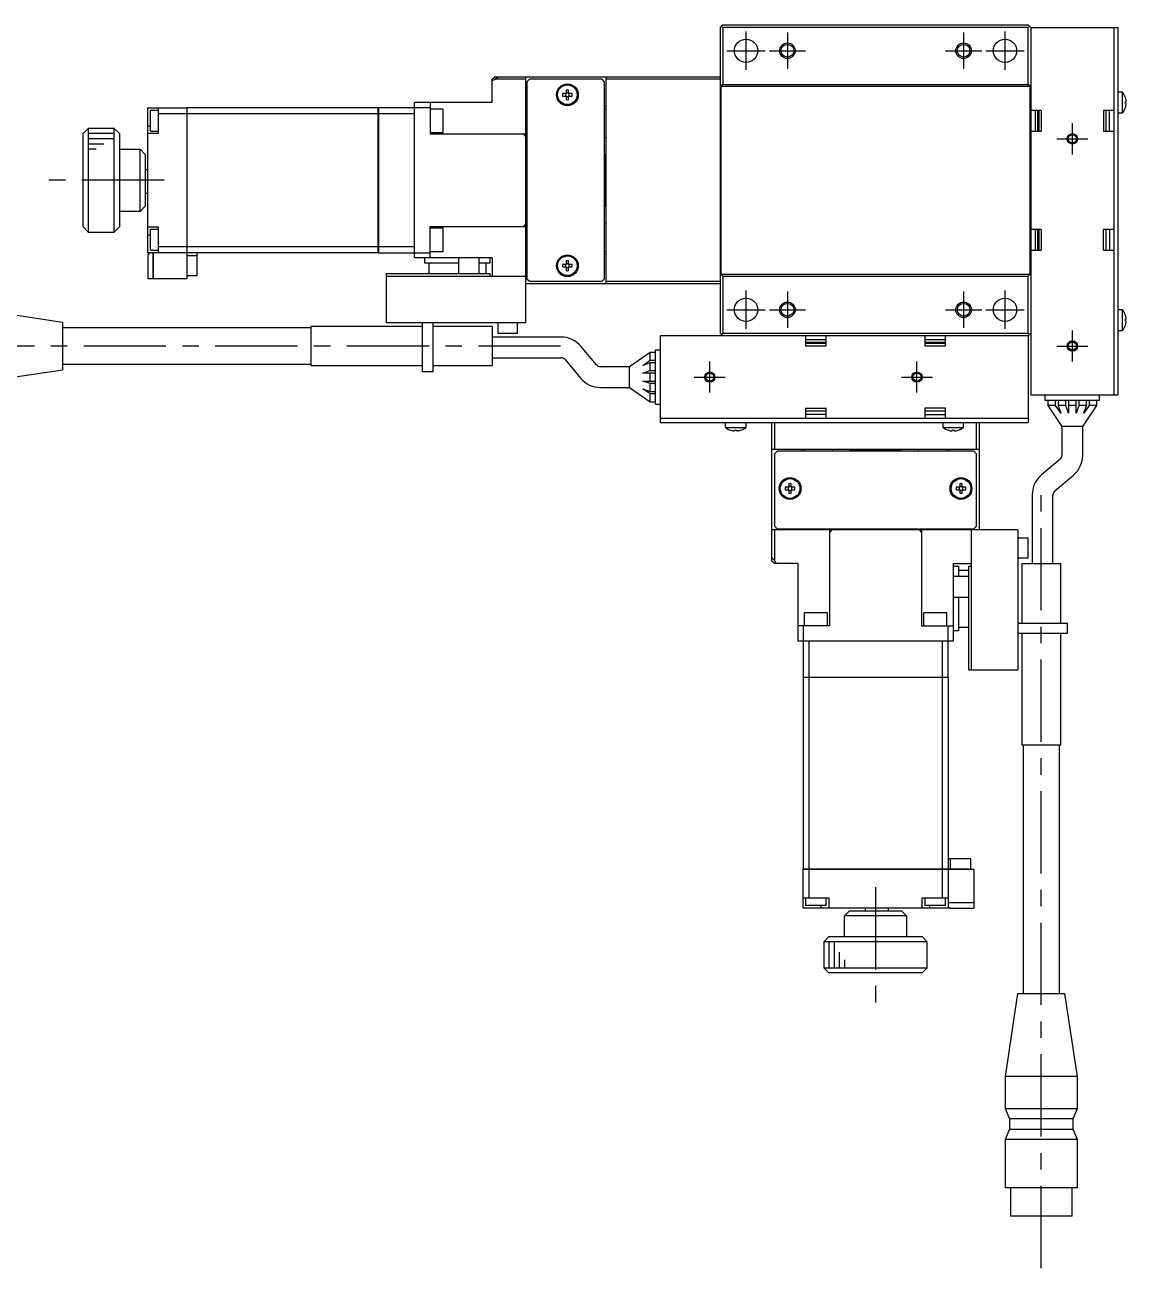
# Model space of a CAD drawing. Extents: x -1 to 743, y -8 to 429.
# Drawn here: x 530.4 to 743, y 92.9 to 332.9 of the extents above; entities that cross this region are included whole.
import ezdxf

# ---------------------------------------------------------------- set-up
doc = ezdxf.new("R2010")
doc.units = 0
doc.header["$LTSCALE"] = 0.5
doc.linetypes.add('CENTER', pattern=[50.8, 31.75, -6.35, 6.35, -6.35])
for name, color, linetype in [('MSM_CENTER', 1, 'CENTER'), ('MSM_CONTINUOUS', 7, 'CONTINUOUS'), ('MSM_NARROW', 5, 'CONTINUOUS')]:
    doc.layers.add(name, color=color, linetype=linetype)

msp = doc.modelspace()

# ---------------------------------------------------------------- linework, layer by layer
at = {"layer": 'MSM_CENTER'}
for p, q in [((669.632463, 324.207618), (669.632463, 331.607618)), ((677.632463, 331.407618), (677.632463, 324.407618)), ((711.632463, 331.407618), (711.632463, 324.407618)), ((719.632463, 324.207618), (719.632463, 331.607618)), ((665.932463, 327.907618), (673.332463, 327.907618)), ((674.132463, 327.907618), (681.132463, 327.907618)), ((708.132463, 327.907618), (715.132463, 327.907618)), ((715.932463, 327.907618), (723.332463, 327.907618)), ((732.632463, 307.907618), (732.632463, 313.907618)), ((729.632463, 310.907618), (735.632463, 310.907618)), ((557.26972, 302.907618), (533.826201, 302.907618)), ((669.632463, 274.207618), (669.632463, 281.607618)), ((677.632463, 281.407618), (677.632463, 274.407618)), ((711.632463, 281.407618), (711.632463, 274.407618)), ((719.632463, 274.207618), (719.632463, 281.607618)), ((665.932463, 277.907618), (673.332463, 277.907618)), ((674.132463, 277.907618), (681.132463, 277.907618)), ((708.132463, 277.907618), (715.132463, 277.907618)), ((715.932463, 277.907618), (723.332463, 277.907618)), ((732.632463, 267.907618), (732.632463, 273.907618)), ((633.826201, 270.907618), (488.826201, 270.907618)), ((729.632463, 270.907618), (735.632463, 270.907618)), ((662.632463, 261.907618), (662.632463, 267.907618)), ((702.632463, 261.907618), (702.632463, 267.907618)), ((659.632463, 264.907618), (665.632463, 264.907618)), ((699.632463, 264.907618), (705.632463, 264.907618)), ((726.632463, 92.907618), (726.632463, 242.907618)), ((694.632463, 166.423824), (694.632463, 142.907618))]:
    msp.add_line(p, q, dxfattribs=at)
at = {"layer": 'MSM_CONTINUOUS'}
for p, q in [((665.132463, 332.907618), (664.632463, 332.407618)), ((664.632463, 332.407618), (664.632463, 273.407618)), ((664.882463, 332.657618), (665.132463, 332.407618)), ((665.132463, 332.907618), (724.132463, 332.907618)), ((665.132463, 332.407618), (665.132463, 321.407618)), ((724.132463, 332.407618), (665.132463, 332.407618)), ((724.632463, 332.407618), (724.132463, 332.907618)), ((724.132463, 332.407618), (724.382463, 332.657618)), ((724.132463, 321.407618), (724.132463, 332.407618)), ((724.632463, 332.407618), (724.632463, 261.407618)), ((724.632463, 332.407618), (741.432463, 332.407618)), ((740.632463, 332.407618), (740.632463, 261.407618)), ((741.432463, 332.407618), (741.432463, 261.407618)), ((620.632448, 317.907618), (620.632463, 322.407618)), ((621.244836, 322.407618), (620.632462, 322.101432)), ((620.632463, 322.407618), (621.132463, 322.907618)), ((621.132463, 322.907618), (664.632463, 322.907618)), ((621.744836, 322.907618), (621.244836, 322.407618)), ((627.132463, 322.407618), (621.244836, 322.407618)), ((627.132463, 275.407618), (627.132463, 322.907618)), ((627.832463, 322.407618), (627.332463, 321.907618)), ((627.332463, 321.907618), (627.332463, 283.907618)), ((641.832463, 322.407618), (627.832463, 322.407618)), ((642.332463, 321.907618), (641.832463, 322.407618)), ((642.332463, 283.907618), (642.332463, 321.907618)), ((642.632463, 282.907618), (642.632463, 322.907618)), ((664.632463, 322.407618), (642.632463, 322.407618)), ((634.892463, 319.647618), (634.213279, 319.647618)), ((634.892463, 320.326803), (634.892463, 319.647618)), ((635.372463, 319.647618), (635.372463, 320.326803)), ((636.051648, 319.647618), (635.372463, 319.647618)), ((665.132463, 321.407618), (664.782463, 321.057618)), ((664.782463, 321.057618), (664.782463, 284.757618)), ((664.782463, 321.057618), (724.482463, 321.057618)), ((665.132463, 321.407618), (724.132463, 321.407618)), ((724.482463, 321.057618), (724.132463, 321.407618)), ((724.482463, 284.757618), (724.482463, 321.057618)), ((742.330462, 319.907618), (741.432463, 319.907618)), ((742.330462, 315.907618), (742.330462, 319.907618)), ((554.132463, 288.907618), (554.132463, 316.907618)), ((554.132463, 316.907618), (561.632463, 316.907618)), ((556.132463, 316.907618), (556.132463, 311.907618)), ((561.632463, 316.907618), (561.632463, 283.907618)), ((561.632463, 316.897618), (561.682463, 316.897618)), ((598.632463, 316.907618), (561.682463, 316.907618)), ((561.682463, 316.907618), (561.682463, 284.907618)), ((598.632463, 288.907618), (598.632463, 316.907618)), ((598.632463, 316.897618), (598.682463, 316.897618)), ((608.632463, 316.907618), (598.682463, 316.907618)), ((598.682463, 316.907618), (598.682463, 288.907618)), ((620.632461, 317.907618), (605.632463, 317.907618)), ((605.632463, 287.907618), (605.632463, 317.907618)), ((608.632463, 317.907618), (608.632463, 311.807618)), ((627.332463, 317.157618), (627.132463, 317.157618)), ((634.213279, 319.167618), (634.892463, 319.167618)), ((634.892463, 319.167618), (634.892463, 318.488434)), ((635.372463, 318.488434), (635.372463, 319.167618)), ((635.372463, 319.167618), (636.051648, 319.167618)), ((642.632463, 317.157618), (642.332463, 317.157618)), ((742.888196, 318.836327), (742.888196, 318.857618)), ((742.888196, 318.107618), (743.019939, 318.107618)), ((742.888196, 317.707618), (742.888196, 318.107618)), ((743.019939, 317.707618), (742.888196, 317.707618)), ((742.888196, 316.957618), (742.888196, 316.97891)), ((554.632463, 312.407618), (554.632463, 316.407618)), ((556.132463, 316.407618), (554.632463, 316.407618)), ((561.632463, 315.752851), (556.132463, 315.752851)), ((561.632463, 315.748958), (561.682463, 315.748958)), ((598.632463, 315.752851), (561.682463, 315.752851)), ((598.632463, 315.748958), (598.682463, 315.748958)), ((605.632463, 315.752851), (598.682463, 315.752851)), ((611.132463, 316.657618), (608.632463, 316.657618)), ((611.132463, 312.157618), (611.132463, 316.657618)), ((642.632463, 316.657618), (642.332463, 316.657618)), ((726.632463, 316.407618), (724.632463, 316.407618)), ((725.432463, 316.407618), (725.432463, 312.407618)), ((725.932463, 316.407618), (725.932463, 312.407618)), ((726.132463, 316.407618), (726.132463, 312.407618)), ((726.632463, 316.407618), (726.632463, 312.407618)), ((738.632463, 316.407618), (738.632463, 312.407618)), ((740.632463, 316.407618), (738.632463, 316.407618)), ((739.132463, 312.407618), (739.132463, 316.407618)), ((739.832463, 312.407618), (739.832463, 316.407618)), ((741.432463, 315.907618), (742.330462, 315.907618)), ((542.632463, 312.907618), (541.632463, 311.907618)), ((542.632463, 312.907618), (542.632463, 292.907618)), ((547.632463, 312.907618), (542.632463, 312.907618)), ((547.632463, 292.907618), (547.632463, 312.907618)), ((548.632463, 311.907618), (547.632463, 312.907618)), ((554.132463, 313.407618), (554.632463, 313.407618)), ((554.632463, 312.407618), (556.132463, 312.407618)), ((608.632463, 312.157618), (611.132463, 312.157618)), ((627.332463, 312.907618), (627.132463, 312.907618)), ((724.632463, 312.407618), (726.632463, 312.407618)), ((738.632463, 312.407618), (740.632463, 312.407618)), ((541.632463, 293.907618), (541.632463, 311.907618)), ((547.632463, 311.907618), (542.632463, 311.907618)), ((547.632463, 310.907618), (542.632463, 310.907618)), ((545.632463, 309.907618), (542.632463, 309.907618)), ((548.632463, 311.907618), (548.632463, 293.907618)), ((556.132463, 311.907618), (554.132463, 311.907618)), ((627.132463, 311.807618), (608.632463, 311.807618)), ((626.632463, 311.807618), (627.132463, 311.307618)), ((627.332463, 311.907618), (627.132463, 311.907618)), ((627.332463, 310.407618), (627.132463, 310.407618)), ((642.332463, 311.157618), (642.632463, 311.157618)), ((544.132463, 308.907618), (542.632463, 308.907618)), ((548.632463, 308.907618), (552.632463, 308.907618)), ((553.632463, 307.907618), (552.632463, 308.907618)), ((552.632463, 296.907618), (552.632463, 308.907618)), ((553.632463, 307.907618), (553.632463, 297.907618)), ((642.432463, 307.907618), (642.332463, 307.907618)), ((642.432463, 297.907618), (642.432463, 307.907618)), ((642.632463, 307.707618), (642.432463, 307.907618)), ((554.132463, 304.907618), (553.632463, 304.907618)), ((553.632463, 300.407618), (554.132463, 300.407618)), ((552.632463, 296.907618), (553.632463, 297.907618)), ((642.332463, 297.907618), (642.432463, 297.907618)), ((642.432463, 297.907618), (642.632463, 298.107618)), ((552.632463, 296.907618), (548.632463, 296.907618)), ((627.132463, 295.407618), (627.332463, 295.407618)), ((541.632463, 293.907618), (542.632463, 292.907618)), ((542.632463, 292.907618), (547.632463, 292.907618)), ((547.632463, 292.907618), (548.632463, 293.907618)), ((554.132463, 293.907618), (556.132463, 293.907618)), ((554.632463, 289.407618), (554.632463, 293.407618)), ((556.132463, 293.407618), (554.632463, 293.407618)), ((556.132463, 293.907618), (556.132463, 288.907618)), ((608.632463, 294.007618), (627.132463, 294.007618)), ((608.632463, 287.907618), (608.632463, 294.007618)), ((611.132463, 293.657618), (608.632463, 293.657618)), ((611.132463, 289.157618), (611.132463, 293.657618)), ((627.132463, 294.507618), (626.632463, 294.007618)), ((627.332463, 293.907618), (627.132463, 293.907618)), ((627.132463, 292.907618), (627.332463, 292.907618)), ((642.632463, 294.657618), (642.332463, 294.657618)), ((726.632463, 293.407618), (724.632463, 293.407618)), ((725.432463, 293.407618), (725.432463, 289.407618)), ((725.932463, 293.407618), (725.932463, 289.407618)), ((726.132463, 293.407618), (726.132463, 289.407618)), ((726.632463, 293.407618), (726.632463, 289.407618)), ((738.632463, 289.407618), (738.632463, 293.407618)), ((740.632463, 293.407618), (738.632463, 293.407618)), ((739.132463, 289.407618), (739.132463, 293.407618)), ((739.832463, 293.407618), (739.832463, 289.407618)), ((554.132463, 292.407618), (554.632463, 292.407618)), ((561.632463, 288.907618), (554.132463, 288.907618)), ((554.332463, 288.607618), (554.132463, 288.607618)), ((554.132463, 288.607618), (554.132463, 283.907618)), ((554.332463, 288.907618), (554.332463, 288.607618)), ((554.632463, 289.407618), (556.132463, 289.407618)), ((555.132463, 283.907618), (555.132463, 288.907618)), ((555.182463, 288.907618), (555.182463, 283.907618)), ((561.632463, 290.062386), (556.132463, 290.062386)), ((561.632463, 290.066279), (561.682463, 290.066279)), ((561.632463, 288.917618), (561.682463, 288.917618)), ((598.632463, 290.062386), (561.682463, 290.062386)), ((598.632463, 288.907618), (561.682463, 288.907618)), ((561.682463, 288.407618), (563.632463, 288.407618)), ((563.632463, 284.507618), (563.632463, 288.907618)), ((598.632463, 290.066279), (598.682463, 290.066279)), ((598.632463, 288.917618), (598.682463, 288.917618)), ((605.632463, 290.062386), (598.682463, 290.062386)), ((598.682463, 288.907618), (608.632463, 288.907618)), ((608.632463, 289.157618), (611.132463, 289.157618)), ((627.132463, 288.657618), (627.332463, 288.657618)), ((642.332463, 289.157618), (642.632463, 289.157618)), ((642.332463, 288.657618), (642.632463, 288.657618)), ((724.632463, 289.407618), (726.632463, 289.407618)), ((738.632463, 289.407618), (740.632463, 289.407618)), ((620.632461, 287.907618), (605.632463, 287.907618)), ((607.632463, 286.907618), (607.632463, 287.907618)), ((614.132463, 286.907618), (607.632463, 286.907618)), ((608.382463, 286.907618), (608.382463, 284.907618)), ((614.132463, 287.907618), (614.132463, 284.907618)), ((618.132463, 284.907618), (618.132463, 287.907618)), ((620.132463, 286.907618), (618.132463, 286.907618)), ((619.382463, 286.907618), (619.382463, 284.907618)), ((620.132463, 287.907618), (620.132463, 286.907618)), ((620.632461, 287.907618), (620.632461, 284.407618)), ((634.892463, 286.647618), (634.213279, 286.647618)), ((634.213279, 286.167618), (634.892463, 286.167618)), ((634.892463, 287.326803), (634.892463, 286.647618)), ((634.892463, 286.167618), (634.892463, 285.488434)), ((635.372463, 286.647618), (635.372463, 287.326803)), ((636.051648, 286.647618), (635.372463, 286.647618)), ((635.372463, 285.488434), (635.372463, 286.167618)), ((635.372463, 286.167618), (636.051648, 286.167618)), ((555.132463, 283.907618), (554.132463, 283.907618)), ((555.132463, 283.957618), (555.182463, 283.957618)), ((561.632463, 283.907618), (555.182463, 283.907618)), ((561.682463, 284.907618), (561.632463, 284.907618)), ((561.632463, 284.507618), (563.632463, 284.507618)), ((600.132463, 284.907618), (620.132463, 284.907618)), ((600.132463, 284.907618), (600.132463, 275.407618)), ((600.132463, 284.407618), (627.132463, 284.407618)), ((620.132463, 284.907618), (620.132463, 284.407618)), ((627.332463, 283.907618), (627.832463, 283.407618)), ((627.832463, 283.407618), (641.832463, 283.407618)), ((641.832463, 283.407618), (642.332463, 283.907618)), ((642.632463, 283.407618), (664.632463, 283.407618)), ((664.782463, 284.757618), (665.132463, 284.407618)), ((664.782463, 284.757618), (724.482463, 284.757618)), ((665.132463, 284.407618), (665.132463, 273.407618)), ((665.132463, 284.407618), (724.132463, 284.407618)), ((724.132463, 284.407618), (724.482463, 284.757618)), ((724.132463, 273.407618), (724.132463, 284.407618)), ((664.632463, 282.907618), (627.132463, 282.907618)), ((537.632463, 275.477618), (521.632463, 277.907618)), ((742.330462, 277.907618), (741.432463, 277.907618)), ((742.330462, 273.907618), (742.330462, 277.907618)), ((742.888196, 276.836327), (742.888196, 276.857618)), ((742.888196, 276.107618), (743.019939, 276.107618)), ((742.888196, 275.707618), (742.888196, 276.107618)), ((537.632463, 275.477618), (537.632463, 266.337618)), ((585.632463, 274.407618), (537.632463, 274.407618)), ((585.632463, 274.657618), (585.632463, 267.157618)), ((607.132463, 274.657618), (585.632463, 274.657618)), ((627.132463, 275.407618), (600.132463, 275.407618)), ((607.132463, 265.907618), (607.132463, 275.407618)), ((609.132463, 275.407618), (609.132463, 265.907618)), ((620.632463, 274.657618), (609.132463, 274.657618)), ((620.632463, 274.657618), (620.632463, 267.157618)), ((621.732463, 275.407618), (621.732463, 273.407618)), ((625.532463, 273.407618), (625.532463, 275.407618)), ((741.432463, 273.907618), (742.330462, 273.907618)), ((743.019939, 275.707618), (742.888196, 275.707618)), ((742.888196, 274.957618), (742.888196, 274.97891)), ((633.912633, 272.652952), (620.632463, 272.652952)), ((621.732463, 273.407618), (625.532463, 273.407618)), ((724.132463, 272.907618), (653.132463, 272.907618)), ((653.132463, 256.107618), (653.132463, 272.907618)), ((664.632463, 273.407618), (665.132463, 272.907618)), ((665.132463, 273.407618), (664.882463, 273.157618)), ((665.132463, 273.407618), (724.132463, 273.407618)), ((681.132463, 272.907618), (681.132463, 270.907618)), ((685.132463, 272.107618), (681.132463, 272.107618)), ((685.132463, 271.607618), (681.132463, 271.607618)), ((685.132463, 271.407618), (681.132463, 271.407618)), ((685.132463, 270.907618), (685.132463, 272.907618)), ((704.132463, 272.907618), (704.132463, 270.907618)), ((708.132463, 272.107618), (704.132463, 272.107618)), ((708.132463, 271.607618), (704.132463, 271.607618)), ((708.132463, 271.407618), (704.132463, 271.407618)), ((708.132463, 270.907618), (708.132463, 272.907618)), ((724.382463, 273.157618), (724.132463, 273.407618)), ((724.132463, 272.907618), (724.632463, 273.407618)), ((724.132463, 272.907618), (724.132463, 256.107618)), ((640.765342, 267.264831), (637.742855, 270.86689)), ((651.132463, 269.657618), (647.132463, 266.907618)), ((652.132463, 269.657618), (651.132463, 269.657618)), ((651.132463, 268.157618), (651.132463, 269.657618)), ((652.132463, 259.657618), (652.132463, 270.157618)), ((652.132463, 270.157618), (653.132463, 270.157618)), ((685.132463, 270.907618), (681.132463, 270.907618)), ((708.132463, 270.907618), (704.132463, 270.907618)), ((537.632463, 267.407618), (585.632463, 267.407618)), ((585.632463, 267.157618), (607.132463, 267.157618)), ((609.132463, 267.157618), (620.632463, 267.157618)), ((620.632463, 268.652952), (633.912633, 268.652952)), ((634.678678, 268.295739), (637.701164, 264.69368)), ((647.132463, 266.907618), (641.531386, 266.907618)), ((647.132463, 262.907618), (647.132463, 266.907618)), ((649.677918, 267.157618), (651.132463, 268.157618)), ((651.132463, 267.657618), (649.677918, 267.157618)), ((651.132463, 268.157618), (652.132463, 268.157618)), ((652.132463, 267.657618), (651.132463, 267.657618)), ((651.132463, 266.157618), (651.132463, 267.657618)), ((521.632463, 263.907618), (537.632463, 266.337618)), ((609.132463, 265.907618), (607.132463, 265.907618)), ((649.677918, 265.657618), (651.132463, 266.157618)), ((652.132463, 265.657618), (649.677918, 265.657618)), ((651.132463, 263.657618), (649.677918, 264.157618)), ((649.677918, 264.157618), (652.132463, 264.157618)), ((651.132463, 266.157618), (652.132463, 266.157618)), ((651.132463, 264.157618), (651.132463, 265.657618)), ((641.531386, 262.907618), (647.132463, 262.907618)), ((647.132463, 262.907618), (651.132463, 260.157618)), ((649.677918, 262.657618), (651.132463, 262.157618)), ((651.132463, 261.657618), (649.677918, 262.657618)), ((652.132463, 263.657618), (651.132463, 263.657618)), ((651.132463, 262.157618), (651.132463, 263.657618)), ((651.132463, 262.157618), (652.132463, 262.157618)), ((652.132463, 261.657618), (651.132463, 261.657618)), ((651.132463, 260.157618), (651.132463, 261.657618)), ((651.132463, 260.157618), (652.132463, 260.157618)), ((652.132463, 259.657618), (653.132463, 259.657618)), ((741.432463, 261.407618), (724.632463, 261.407618)), ((727.382463, 260.407618), (727.382463, 261.407618)), ((737.882463, 260.407618), (727.382463, 260.407618)), ((727.882463, 260.407618), (727.882463, 259.407618)), ((727.882463, 259.407618), (730.632463, 255.407618)), ((729.382463, 259.407618), (727.882463, 259.407618)), ((729.382463, 259.407618), (729.382463, 260.407618)), ((730.382463, 257.953073), (729.382463, 259.407618)), ((729.882463, 260.407618), (729.882463, 259.407618)), ((729.882463, 259.407618), (730.382463, 257.953073)), ((731.382463, 259.407618), (729.882463, 259.407618)), ((731.382463, 259.407618), (731.382463, 260.407618)), ((731.882463, 257.953073), (731.382463, 259.407618)), ((731.882463, 260.407618), (731.882463, 257.953073)), ((733.382463, 259.407618), (731.882463, 259.407618)), ((733.382463, 257.953073), (733.382463, 260.407618)), ((733.882463, 259.407618), (733.382463, 257.953073)), ((733.882463, 260.407618), (733.882463, 259.407618)), ((735.382463, 259.407618), (733.882463, 259.407618)), ((734.632463, 255.407618), (737.382463, 259.407618)), ((734.882463, 257.953073), (735.382463, 259.407618)), ((735.882463, 259.407618), (734.882463, 257.953073)), ((735.382463, 259.407618), (735.382463, 260.407618)), ((735.882463, 260.407618), (735.882463, 259.407618)), ((737.382463, 259.407618), (735.882463, 259.407618)), ((737.382463, 259.407618), (737.382463, 260.407618)), ((737.882463, 260.407618), (737.882463, 261.407618)), ((724.132463, 256.907618), (653.132463, 256.907618)), ((681.132463, 258.907618), (685.132463, 258.907618)), ((681.132463, 258.907618), (681.132463, 256.907618)), ((681.132463, 258.407618), (685.132463, 258.407618)), ((685.132463, 257.707618), (681.132463, 257.707618)), ((685.132463, 256.907618), (685.132463, 258.907618)), ((708.132463, 258.907618), (704.132463, 258.907618)), ((704.132463, 258.907618), (704.132463, 256.907618)), ((704.132463, 258.407618), (708.132463, 258.407618)), ((704.132463, 257.707618), (708.132463, 257.707618)), ((708.132463, 256.907618), (708.132463, 258.907618)), ((724.132463, 256.107618), (653.132463, 256.107618)), ((665.632463, 256.107618), (665.632463, 255.209619)), ((665.632463, 255.209619), (669.632463, 255.209619)), ((666.682463, 254.651886), (666.703754, 254.651886)), ((667.432463, 254.651886), (667.832463, 254.651886)), ((667.432463, 254.520143), (667.432463, 254.651886)), ((667.832463, 254.651886), (667.832463, 254.520143)), ((668.561172, 254.651886), (668.582463, 254.651886)), ((669.632463, 255.209619), (669.632463, 256.107618)), ((674.632463, 229.407618), (674.632463, 256.107618)), ((675.132463, 256.107618), (675.132463, 250.907618)), ((707.632463, 256.107618), (707.632463, 255.209619)), ((707.632463, 255.209619), (711.632463, 255.209619)), ((708.682463, 254.651886), (708.703754, 254.651886)), ((709.432463, 254.651886), (709.832463, 254.651886)), ((709.432463, 254.520143), (709.432463, 254.651886)), ((709.832463, 254.651886), (709.832463, 254.520143)), ((710.561172, 254.651886), (710.582463, 254.651886)), ((711.632463, 255.209619), (711.632463, 256.107618)), ((714.132463, 250.907618), (714.132463, 256.107618)), ((714.632463, 256.107618), (714.632463, 235.407618)), ((734.632463, 255.407618), (730.632463, 255.407618)), ((730.632463, 255.407618), (730.632463, 249.806541)), ((734.632463, 249.806541), (734.632463, 255.407618)), ((714.632463, 250.907618), (674.632463, 250.907618)), ((675.632463, 250.607618), (675.132463, 250.107618)), ((675.132463, 250.107618), (675.132463, 236.107618)), ((713.632463, 250.607618), (675.632463, 250.607618)), ((680.382463, 250.907618), (680.382463, 250.607618)), ((680.882463, 250.907618), (680.882463, 250.607618)), ((686.382463, 250.607618), (686.382463, 250.907618)), ((689.832463, 250.907618), (689.632463, 250.707618)), ((699.632463, 250.707618), (689.632463, 250.707618)), ((689.632463, 250.707618), (689.632463, 250.607618)), ((699.632463, 250.707618), (699.432463, 250.907618)), ((699.632463, 250.607618), (699.632463, 250.707618)), ((702.882463, 250.907618), (702.882463, 250.607618)), ((708.382463, 250.607618), (708.382463, 250.907618)), ((708.882463, 250.607618), (708.882463, 250.907618)), ((714.132463, 250.107618), (713.632463, 250.607618)), ((714.132463, 236.107618), (714.132463, 250.107618)), ((730.275251, 249.040497), (726.673192, 246.01801)), ((729.244342, 242.953833), (732.846401, 245.976319)), ((677.892463, 243.647618), (677.213279, 243.647618)), ((677.213279, 243.167618), (677.892463, 243.167618)), ((677.892463, 244.326803), (677.892463, 243.647618)), ((677.892463, 243.167618), (677.892463, 242.488434)), ((678.372463, 243.647618), (678.372463, 244.326803)), ((679.051648, 243.647618), (678.372463, 243.647618)), ((678.372463, 242.488434), (678.372463, 243.167618)), ((678.372463, 243.167618), (679.051648, 243.167618)), ((710.892463, 243.647618), (710.213279, 243.647618)), ((710.213279, 243.167618), (710.892463, 243.167618)), ((710.892463, 244.326803), (710.892463, 243.647618)), ((710.892463, 243.167618), (710.892463, 242.488434)), ((711.372463, 243.647618), (711.372463, 244.326803)), ((712.051648, 243.647618), (711.372463, 243.647618)), ((711.372463, 242.488434), (711.372463, 243.167618)), ((711.372463, 243.167618), (712.051648, 243.167618)), ((724.88713, 242.187788), (724.88713, 228.907618)), ((728.88713, 228.907618), (728.88713, 242.187788)), ((722.132463, 235.407618), (674.632463, 235.407618)), ((675.132463, 236.107618), (675.632463, 235.607618)), ((675.132463, 235.407618), (675.132463, 229.519991)), ((675.632463, 235.607618), (713.632463, 235.607618)), ((680.382463, 235.607618), (680.382463, 235.407618)), ((684.632463, 235.607618), (684.632463, 235.407618)), ((685.632463, 235.607618), (685.632463, 235.407618)), ((685.732463, 234.907618), (686.232463, 235.407618)), ((685.732463, 235.407618), (685.732463, 216.907618)), ((687.132463, 235.607618), (687.132463, 235.407618)), ((702.132463, 235.407618), (702.132463, 235.607618)), ((703.032463, 235.407618), (703.532463, 234.907618)), ((703.532463, 235.407618), (703.532463, 216.907618)), ((703.632463, 235.607618), (703.632463, 235.407618)), ((704.632463, 235.407618), (704.632463, 235.607618)), ((708.882463, 235.407618), (708.882463, 235.607618)), ((713.132463, 208.407618), (713.132463, 235.407618)), ((713.632463, 235.607618), (714.132463, 236.107618)), ((722.132463, 235.407618), (722.132463, 208.407618)), ((724.132463, 233.807618), (722.132463, 233.807618)), ((724.132463, 230.007618), (724.132463, 233.807618)), ((674.632463, 230.019991), (675.132463, 229.519991)), ((675.132463, 228.907618), (674.632463, 229.407618)), ((675.132463, 229.519991), (675.438649, 228.907617)), ((679.632463, 228.907603), (675.132463, 228.907618)), ((679.632463, 228.907616), (679.632463, 213.907618)), ((709.632463, 228.907616), (713.132463, 228.907616)), ((709.632463, 228.907616), (709.632463, 213.907618)), ((709.632463, 228.407618), (710.632463, 228.407618)), ((710.632463, 228.407618), (710.632463, 226.407618)), ((712.632463, 208.407618), (712.632463, 228.407618)), ((712.632463, 228.407618), (713.132463, 228.407618)), ((722.132463, 230.007618), (724.132463, 230.007618)), ((722.882463, 228.907618), (730.382463, 228.907618)), ((722.882463, 228.907618), (722.882463, 217.407618)), ((730.382463, 217.407618), (730.382463, 228.907618)), ((712.632463, 226.407618), (709.632463, 226.407618)), ((710.632463, 227.657618), (712.632463, 227.657618)), ((709.632463, 222.407618), (712.632463, 222.407618)), ((710.632463, 222.407618), (710.632463, 215.907618)), ((685.382463, 219.407618), (680.882463, 219.407618)), ((680.882463, 219.407618), (680.882463, 216.907618)), ((685.382463, 216.907618), (685.382463, 219.407618)), ((708.382463, 219.407618), (703.882463, 219.407618)), ((703.882463, 219.407618), (703.882463, 216.907618)), ((708.382463, 216.907618), (708.382463, 219.407618)), ((685.732463, 216.907618), (679.632463, 216.907618)), ((680.632463, 216.907618), (680.632463, 206.957618)), ((703.532463, 216.907618), (709.632463, 216.907618)), ((708.632463, 206.957618), (708.632463, 216.907618)), ((710.632463, 216.657618), (712.632463, 216.657618)), ((722.132463, 217.407618), (731.632463, 217.407618)), ((731.632463, 217.407618), (731.632463, 215.407618)), ((709.632463, 213.907618), (679.632463, 213.907618)), ((681.787231, 213.907618), (681.787231, 206.957618)), ((707.477696, 213.907618), (707.477696, 206.957618)), ((710.632463, 215.907618), (709.632463, 215.907618)), ((731.632463, 215.407618), (722.132463, 215.407618)), ((722.882463, 215.407618), (722.882463, 193.907618)), ((730.382463, 193.907618), (730.382463, 215.407618)), ((680.632463, 206.957618), (708.632463, 206.957618)), ((680.632463, 206.907618), (680.632463, 169.957618)), ((708.632463, 206.907618), (680.632463, 206.907618)), ((680.642463, 206.907618), (680.642463, 206.957618)), ((681.787231, 206.907618), (681.787231, 169.957618)), ((681.791124, 206.907618), (681.791124, 206.957618)), ((707.473803, 206.907618), (707.473803, 206.957618)), ((707.477696, 206.907618), (707.477696, 169.957618)), ((708.622463, 206.907618), (708.622463, 206.957618)), ((708.632463, 206.907618), (708.632463, 169.957618)), ((712.632463, 208.407618), (722.132463, 208.407618)), ((722.882463, 193.907618), (730.382463, 193.907618)), ((723.132463, 193.907618), (723.132463, 145.907618)), ((730.132463, 145.907618), (730.132463, 193.907618)), ((713.032463, 171.907618), (708.632463, 171.907618)), ((709.132463, 169.957618), (709.132463, 171.907618)), ((713.032463, 169.907618), (713.032463, 171.907618)), ((680.632463, 169.957618), (712.632463, 169.957618)), ((680.632463, 169.907618), (713.632463, 169.907618)), ((680.632463, 162.407618), (680.632463, 169.907618)), ((680.642463, 169.907618), (680.642463, 169.957618)), ((681.787231, 169.907618), (681.787231, 164.407618)), ((681.791124, 169.907618), (681.791124, 169.957618)), ((707.473803, 169.907618), (707.473803, 169.957618)), ((707.477696, 169.907618), (707.477696, 164.407618)), ((708.622463, 169.907618), (708.622463, 169.957618)), ((708.632463, 169.907618), (708.632463, 162.407618)), ((712.632463, 169.957618), (712.632463, 169.907618)), ((713.632463, 169.907618), (713.632463, 163.457618)), ((680.632463, 164.407618), (685.632463, 164.407618)), ((681.132463, 164.407618), (681.132463, 162.907618)), ((685.132463, 162.907618), (685.132463, 164.407618)), ((685.632463, 164.407618), (685.632463, 162.407618)), ((703.632463, 162.407618), (703.632463, 164.407618)), ((703.632463, 164.407618), (708.632463, 164.407618)), ((704.132463, 164.407618), (704.132463, 162.907618)), ((708.132463, 162.907618), (708.132463, 164.407618)), ((708.632463, 163.457618), (713.632463, 163.457618)), ((713.632463, 163.407618), (708.632463, 163.407618)), ((713.582463, 163.407618), (713.582463, 163.457618)), ((713.632463, 163.407618), (713.632463, 162.407618)), ((708.632463, 162.407618), (680.632463, 162.407618)), ((685.132463, 162.907618), (681.132463, 162.907618)), ((684.132463, 162.407618), (684.132463, 162.907618)), ((689.632463, 161.907618), (688.632463, 160.907618)), ((688.632463, 156.907618), (688.632463, 160.907618)), ((700.632463, 160.907618), (688.632463, 160.907618)), ((689.632463, 161.907618), (699.632463, 161.907618)), ((692.632463, 162.407618), (692.632463, 161.907618)), ((697.132463, 161.907618), (697.132463, 162.407618)), ((700.632463, 160.907618), (699.632463, 161.907618)), ((700.632463, 160.907618), (700.632463, 156.907618)), ((708.132463, 162.907618), (704.132463, 162.907618)), ((705.132463, 162.407618), (705.132463, 162.907618)), ((708.632463, 162.607618), (708.932463, 162.607618)), ((708.932463, 162.607618), (708.932463, 162.407618)), ((708.932463, 162.407618), (713.632463, 162.407618)), ((685.632463, 156.907618), (684.632463, 155.907618)), ((685.632463, 156.907618), (703.632463, 156.907618)), ((704.632463, 155.907618), (703.632463, 156.907618)), ((704.632463, 155.907618), (684.632463, 155.907618)), ((684.632463, 155.907618), (684.632463, 150.907618)), ((704.632463, 150.907618), (704.632463, 155.907618)), ((684.632463, 150.907618), (704.632463, 150.907618)), ((684.632463, 150.907618), (685.632463, 149.907618)), ((703.632463, 149.907618), (685.632463, 149.907618)), ((703.632463, 149.907618), (704.632463, 150.907618)), ((722.062463, 145.907618), (719.632463, 129.907618)), ((722.062463, 145.907618), (731.202463, 145.907618)), ((733.632463, 129.907618), (731.202463, 145.907618)), ((719.632463, 129.907618), (719.632463, 123.707618)), ((733.632463, 129.907618), (719.632463, 129.907618)), ((733.632463, 123.707618), (733.632463, 129.907618)), ((719.632463, 123.707618), (720.482463, 121.707618)), ((719.632463, 123.707618), (733.632463, 123.707618)), ((732.782463, 121.707618), (733.632463, 123.707618)), ((720.482463, 121.707618), (720.482463, 119.707618)), ((732.782463, 121.707618), (720.482463, 121.707618)), ((732.782463, 119.707618), (732.782463, 121.707618)), ((720.482463, 119.707618), (719.632463, 117.707618)), ((719.632463, 117.707618), (719.632463, 108.407618)), ((733.632463, 117.707618), (719.632463, 117.707618)), ((720.482463, 119.707618), (732.782463, 119.707618)), ((733.632463, 117.707618), (732.782463, 119.707618)), ((733.632463, 108.407618), (733.632463, 117.707618)), ((733.632463, 108.407618), (719.632463, 108.407618)), ((720.682463, 108.407618), (720.682463, 102.907618)), ((732.582463, 102.907618), (732.582463, 108.407618)), ((732.582463, 102.907618), (720.682463, 102.907618))]:
    msp.add_line(p, q, dxfattribs=at)
for centre, radius in [((669.632463, 327.907618), 2.25), ((677.632463, 327.907618), 1.2295), ((711.632463, 327.907618), 1.2295), ((719.632463, 327.907618), 2.25), ((635.132463, 319.407618), 2.1), ((635.132463, 319.407618), 1.9), ((732.632463, 310.907618), 0.7835), ((635.132463, 286.407618), 2.1), ((635.132463, 286.407618), 1.9), ((669.632463, 277.907618), 2.25), ((677.632463, 277.907618), 1.2295), ((711.632463, 277.907618), 1.2295), ((719.632463, 277.907618), 2.25), ((732.632463, 270.907618), 0.7835), ((662.632463, 264.907618), 0.7835), ((702.632463, 264.907618), 0.7835), ((678.132463, 243.407618), 2.1), ((678.132463, 243.407618), 1.9), ((711.132463, 243.407618), 2.1), ((711.132463, 243.407618), 1.9)]:
    msp.add_circle(centre, radius, dxfattribs=at)
for centre, radius, start, end in [((635.132463, 319.407618), 0.95, 165.36671, 194.63329), ((635.132463, 319.407618), 0.364721, 138.849633, 221.150367), ((635.132463, 319.407618), 0.95, 75.36671, 104.63329), ((635.132463, 319.407618), 0.364721, 48.849633, 131.150367), ((635.132463, 319.407618), 0.364721, 318.849633, 41.150367), ((635.132463, 319.407618), 0.95, 345.36671, 14.63329), ((739.832463, 317.907618), 3.2, 17.270005, 38.682187), ((635.132463, 319.407618), 0.364721, 228.849633, 311.150367), ((635.132463, 319.407618), 0.95, 255.36671, 284.63329), ((739.832463, 317.907618), 3.2, 321.317813, 342.729995), ((739.832463, 317.907618), 3.193744, 3.59035, 16.905258), ((739.832463, 317.907618), 3.193744, 343.094742, 356.40965), ((635.132463, 286.407618), 0.95, 165.36671, 194.63329), ((635.132463, 286.407618), 0.364721, 138.849633, 221.150367), ((635.132463, 286.407618), 0.95, 75.36671, 104.63329), ((635.132463, 286.407618), 0.364721, 48.849633, 131.150367), ((635.132463, 286.407618), 0.364721, 228.849633, 311.150367), ((635.132463, 286.407618), 0.364721, 318.849633, 41.150367), ((635.132463, 286.407618), 0.95, 345.36671, 14.63329), ((635.132463, 286.407618), 0.95, 255.36671, 284.63329), ((739.832463, 275.907618), 3.2, 17.270005, 38.682187), ((739.832463, 275.907618), 3.193744, 3.59035, 16.905258), ((739.832463, 275.907618), 3.2, 321.317813, 342.729995), ((739.832463, 275.907618), 3.193744, 343.094742, 356.40965), ((633.912633, 267.652952), 5, 40, 90), ((633.912633, 267.652952), 1, 40, 90), ((641.531386, 267.907618), 1, 220, 270), ((641.531386, 267.907618), 5, 220, 270), ((667.632463, 257.707618), 3.2, 231.317813, 252.729995), ((667.632463, 257.707618), 3.193744, 253.094742, 266.40965), ((667.632463, 257.707618), 3.193744, 273.59035, 286.905258), ((667.632463, 257.707618), 3.2, 287.270005, 308.682187), ((709.632463, 257.707618), 3.2, 231.317813, 252.729995), ((709.632463, 257.707618), 3.193744, 253.094742, 266.40965), ((709.632463, 257.707618), 3.193744, 273.59035, 286.905258), ((709.632463, 257.707618), 3.2, 287.270005, 308.682187), ((729.632463, 249.806541), 1, 310, 0), ((729.632463, 249.806541), 5, 310, 0), ((729.88713, 242.187788), 5, 130, 180), ((678.132463, 243.407618), 0.95, 165.36671, 194.63329), ((678.132463, 243.407618), 0.364721, 138.849633, 221.150367), ((678.132463, 243.407618), 0.95, 75.36671, 104.63329), ((678.132463, 243.407618), 0.364721, 48.849633, 131.150367), ((678.132463, 243.407618), 0.364721, 228.849633, 311.150367), ((678.132463, 243.407618), 0.95, 255.36671, 284.63329), ((678.132463, 243.407618), 0.364721, 318.849633, 41.150367), ((678.132463, 243.407618), 0.95, 345.36671, 14.63329), ((711.132463, 243.407618), 0.95, 165.36671, 194.63329), ((711.132463, 243.407618), 0.364721, 138.849633, 221.150367), ((711.132463, 243.407618), 0.95, 75.36671, 104.63329), ((711.132463, 243.407618), 0.364721, 48.849633, 131.150367), ((711.132463, 243.407618), 0.364721, 228.849633, 311.150367), ((711.132463, 243.407618), 0.95, 255.36671, 284.63329), ((711.132463, 243.407618), 0.364721, 318.849633, 41.150367), ((711.132463, 243.407618), 0.95, 345.36671, 14.63329), ((729.88713, 242.187788), 1, 130, 180)]:
    msp.add_arc(centre, radius, start, end, dxfattribs=at)
at = {"layer": 'MSM_NARROW'}
for p, q in [((685.632463, 155.907618), (685.632463, 150.907618)), ((686.632463, 155.907618), (686.632463, 150.907618)), ((687.632463, 153.907618), (687.632463, 150.907618)), ((688.632463, 152.407618), (688.632463, 150.907618))]:
    msp.add_line(p, q, dxfattribs=at)
for centre, radius in [((677.632463, 327.907618), 1.5), ((711.632463, 327.907618), 1.5), ((732.632463, 310.907618), 1), ((677.632463, 277.907618), 1.5), ((711.632463, 277.907618), 1.5), ((732.632463, 270.907618), 1), ((662.632463, 264.907618), 1), ((702.632463, 264.907618), 1)]:
    msp.add_circle(centre, radius, dxfattribs=at)

doc.saveas('drawing.dxf')
